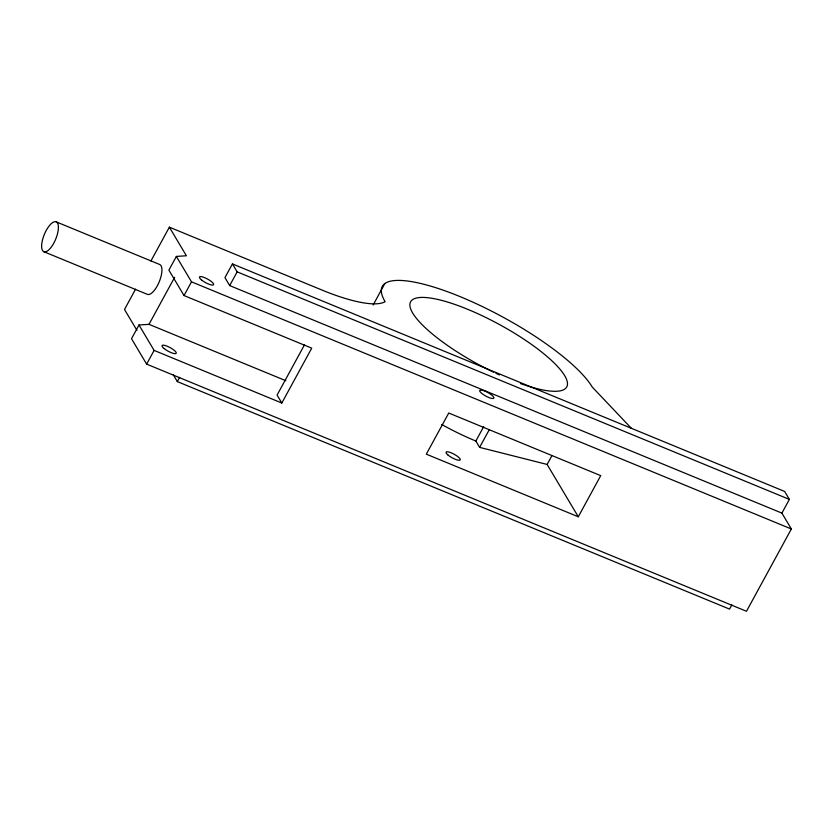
<?xml version="1.0" encoding="UTF-8"?>
<svg xmlns="http://www.w3.org/2000/svg" width="833" height="833" viewBox="0 0 833 833"><rect width="100%" height="100%" fill="white"/><g stroke="black" fill="none" stroke-linecap="round" stroke-linejoin="round"><path stroke-width="1.25" d="M135.571 289.176L124.502 309.47L136.945 330.357M150.929 260.989L169.37 227.17L324.683 291.165A103.063 26.156 28.6 0 0 385.127 301.692A121.129 30.738 28.6 0 1 460.295 296.704A121.129 30.738 28.6 0 1 592.211 387.012L631.299 428.235M285.865 380.723L149.003 324.339L138.986 325.005L131.51 338.719L146.639 364.125L746.483 611.276L791.35 528.986L781.895 513.107L229.679 285.584L224.941 277.639L232.428 263.926L784.644 491.449L789.372 499.394L781.895 513.107M169.37 227.17L186.394 255.762L176.367 256.429L168.891 270.142L184.02 295.548L311.729 348.163L281.814 403.026L154.115 350.412L138.986 325.005M149.003 324.339L174.638 277.316M146.639 364.125L154.115 350.412M184.02 295.548L191.507 281.835L176.367 256.429M731.853 604.893L729.552 609.11L177.325 381.587L179.626 377.359M229.679 285.584L237.155 271.86L232.428 263.926M304.555 344.706L277.087 395.081L281.814 403.026M373.132 305.003L384.815 283.584M578.289 516.783L426.309 454.162L448.748 413.022L600.718 475.643L578.289 516.783L547.125 464.45L479.621 447.383L475.841 441.032L483.723 426.579M479.621 447.383L489.325 429.589M547.125 464.45L551.977 455.557M237.155 271.86L789.372 499.394M56.259 221.88A16.15 6.154 -67.6 0 1 51.74 246.464A16.15 6.154 -67.6 0 1 42.056 241.976A16.15 6.154 -67.6 0 1 56.259 221.88L159.801 264.54A16.15 6.154 -67.6 0 1 159.145 282.023A16.15 6.154 -67.6 0 1 147.316 294.33L43.774 251.67M191.507 281.835L791.35 528.986M173.191 374.631L177.325 381.587M489.106 370.019A88.892 22.553 28.6 0 1 415.542 298.266A88.892 22.553 28.6 0 1 543.449 353.473A88.892 22.553 28.6 0 1 520.417 383.534M499.394 374.933A88.892 22.553 28.6 0 1 495.958 373.34M493.667 372.247A88.892 22.553 28.6 0 1 490.241 370.581M475.841 441.032A88.892 22.553 28.6 0 1 441.75 424.518M480.579 390.031L479.881 390.24A8.08 2.051 28.6 0 0 488.69 397.466A8.08 2.051 28.6 0 0 491.834 395.165L490.345 394.061A8.08 2.051 28.6 0 0 480.579 390.031M201.503 279.961A8.08 2.051 28.6 0 0 213.456 284.886A8.08 2.051 28.6 0 0 204.647 277.66A8.08 2.051 28.6 0 0 201.503 279.961M448.112 455.141A8.08 2.051 28.6 0 0 460.076 460.066A8.08 2.051 28.6 0 0 451.257 452.84A8.08 2.051 28.6 0 0 448.112 455.141M164.111 348.538A8.08 2.051 28.6 0 0 176.075 353.463A8.08 2.051 28.6 0 0 167.256 346.236A8.08 2.051 28.6 0 0 164.111 348.538"/></g></svg>
